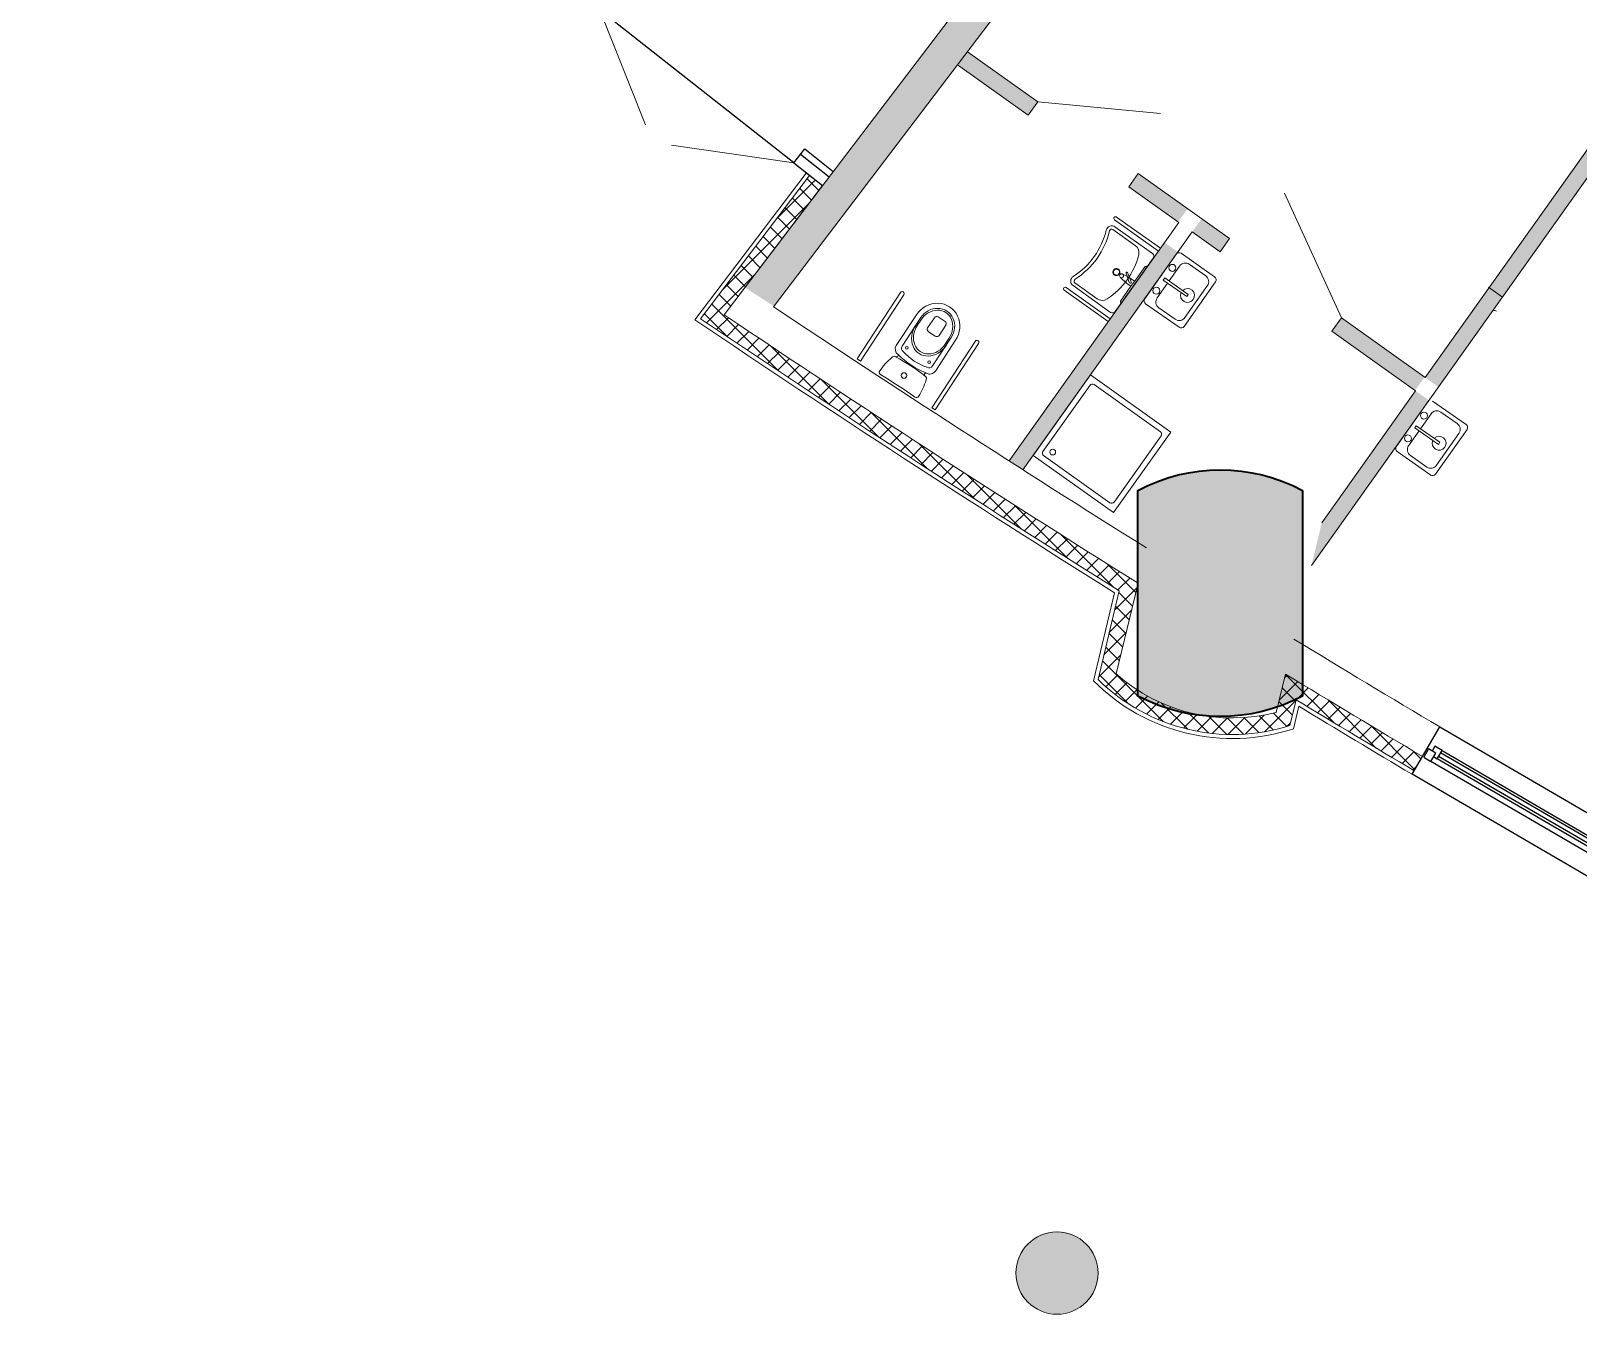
# Model space of a CAD drawing. Header units: millimetres. Extents: x 72919 to 485785, y -53256 to 338519.
# Drawn here: x 197379 to 208664, y 34315 to 43717 of the extents above; entities that cross this region are included whole.
import ezdxf

# ---------------------------------------------------------------- set-up
doc = ezdxf.new("R2010")
doc.units = ezdxf.units.MM
doc.linetypes.add('CONTI', pattern=[0])
doc.layers.add('1', color=7, linetype='Continuous')
for name, color, linetype, lineweight in [('door', 177, 'Continuous', 9), ('equipments', 137, 'CONTI', 20), ('gr', 251, 'Continuous', 40), ('wall', 5, 'Continuous', 40)]:
    doc.layers.add(name, color=color, linetype=linetype, lineweight=lineweight)

# ---------------------------------------------------------------- blocks, each defined once
blk = doc.blocks.new('Пилон 1')
at = {"layer": 'wall', "lineweight": 9, "ltscale": 400, "true_color": 0x000000}
h = blk.add_hatch(color=18, dxfattribs=at)
h.dxf.hatch_style = 1
edge = h.paths.add_edge_path()
edge.add_line((600, -750), (600, 750))
edge.add_arc((0, -375), 1275, 61.9275, 118.0725)
edge.add_line((-600, 750), (-600, -750))
edge.add_arc((0, 375), 1275, 241.9275, 298.0725)
at = {"layer": 'wall', "color": 0, "ltscale": 400}
blk.add_lwpolyline([(600, -750), (600, 750, 0.25), (-600, 750), (-600, -750, 0.25), (600, -750)], format="xyb", dxfattribs=at)
blk = doc.blocks.new('лоплпр')
at = {"lineweight": 5}
for p, q in [((641136, -528856), (641136, -528587)), ((641477, -528856), (641477, -528587)), ((641174, -528856), (641174, -528607)), ((641439, -528856), (641439, -528607)), ((641184, -528841), (641184, -528792)), ((641276, -528800), (641336, -528800)), ((641429, -528841), (641429, -528792)), ((641256, -528820), (641256, -528909)), ((641276, -528929), (641336, -528929)), ((641356, -528820), (641356, -528909))]:
    blk.add_line(p, q, dxfattribs=at)
for centre, radius in [((641310, -528435), 20), ((641210, -528616), 10), ((641403, -528616), 10)]:
    blk.add_circle(centre, radius, dxfattribs=at)
for centre, radius, start, end in [((641157, -528366), 20, 90, 180), ((641680, -528349), 543, 181.7952, 195.6972), ((641307, -525173), 3177, 267.2936, 272.7064), ((641457, -528366), 20, 360, 90), ((640934, -528349), 543, 344.3028, 358.2048), ((641184, -528587), 47.9, 90, 180), ((641181, -528493), 23.8, 188.4665, 261.5335), ((641204, -528607), 30, 90, 180), ((641307, -527206), 1316, 264.3322, 275.6678), ((641179, -528528), 12.2, 294.6125, 97.3648), ((641307, -529094), 568, 77.4826, 102.5151), ((641306, -528972), 408, 75.0887, 104.9113), ((641409, -528607), 30, 360, 90), ((641436, -528529), 12.3, 83.2271, 242.2728), ((641429, -528587), 47.9, 360, 89.1847), ((641434, -528493), 23.8, 278.4665, 351.5335), ((641276, -528820), 20, 90, 180), ((641336, -528820), 20, 360, 90), ((641276, -528909), 20, 180, 270), ((641336, -528909), 20, 270, 360)]:
    blk.add_arc(centre, radius, start, end, dxfattribs=at)
for centre, major_axis, ratio, start_param, end_param in [((641306, -528787), (0, 158), 0.838996, 4.712389, 7.853982), ((641306, -528792), (0, 146), 0.838114, 4.712389, 7.853982), ((641306, -528787), (-40, 148), 0.876351, 4.481722, 4.481728), ((641306, -528787), (-40, 148), 0.876351, 4.481722, 4.481728), ((641306, -528856), (0, 180), 0.945693, 1.570796, 4.712389), ((641306, -528856), (0, 143), 0.925942, 1.570796, 4.712389), ((641306, -528841), (0, 146), 0.838114, 1.570796, 4.712389)]:
    blk.add_ellipse(centre, major_axis=major_axis, ratio=ratio, start_param=start_param, end_param=end_param, dxfattribs=at)
blk = doc.blocks.new('ggh')
at = {"layer": 'equipments'}
for p, q in [((461606, -1989394), (462184, -1989394)), ((461606, -1989394), (461606, -1989424)), ((461606, -1989424), (462184, -1989424)), ((461606, -1990046), (462184, -1990046)), ((461606, -1990046), (461606, -1990076)), ((461606, -1990076), (462184, -1990076))]:
    blk.add_line(p, q, dxfattribs=at)
for centre in [(462184, -1989409), (462184, -1990061)]:
    blk.add_arc(centre, 15, 269.9956, 89.9958, dxfattribs=at)
at = {"layer": 'equipments', "extrusion": (-1.58688e-19, -9.13867e-20, -1), "xscale": -1, "zscale": -1, "rotation": 270.061077553257}
blk.add_blockref('лоплпр', (67427, -2630494), dxfattribs=at)
blk = doc.blocks.new('sssw')
at = {"layer": 'equipments'}
for p, q in [((462962, -1992339), (462962, -1991902)), ((462976, -1991889), (462976, -1991889)), ((462989, -1992339), (462989, -1991902)), ((463034, -1992312), (463034, -1991938)), ((463061, -1992159), (463061, -1991938)), ((463592, -1992159), (463592, -1991938)), ((463619, -1992312), (463619, -1991938)), ((463664, -1992339), (463664, -1991902)), ((463678, -1991889), (463678, -1991889)), ((463691, -1992339), (463691, -1991902)), ((463303, -1992279), (463311, -1992212)), ((463303, -1992323), (463303, -1992279)), ((463319, -1992294), (463367, -1992230)), ((463334, -1992304), (463376, -1992236)), ((463352, -1992279), (463343, -1992212)), ((463352, -1992323), (463352, -1992279)), ((462962, -1992339), (462989, -1992339)), ((463061, -1992339), (463592, -1992339)), ((463154, -1992323), (463137, -1992339)), ((463302, -1992323), (463154, -1992323)), ((463327, -1992323), (463302, -1992323)), ((463327, -1992323), (463351, -1992323)), ((463351, -1992323), (463500, -1992323)), ((463500, -1992323), (463517, -1992339)), ((463664, -1992339), (463691, -1992339))]:
    blk.add_line(p, q, dxfattribs=at)
blk.add_circle((463327, -1992212), 16, dxfattribs=at)
for centre, radius, start, end in [((462976, -1991902), 13.5, 89.9968, 179.9968), ((462976, -1991902), 13.5, 359.9968, 89.9968), ((463079, -1991938), 45, 67.9129, 179.9968), ((463079, -1991938), 18, 67.9129, 179.9968), ((463327, -1991328), 640, 247.9129, 292.0816), ((463327, -1991328), 613, 247.9129, 292.0816), ((463574, -1991938), 45, 359.9968, 112.0816), ((463574, -1991938), 18, 359.9968, 112.0816), ((463678, -1991902), 13.5, 89.9986, 179.9986), ((463678, -1991902), 13.5, 359.9986, 89.9986), ((463133, -1992159), 72, 179.9968, 248.3403), ((463327, -1992161), 28.8, 89.9973, 269.9973), ((463327, -1992161), 24.3, 89.9973, 269.9973), ((463327, -1992161), 28.8, 269.9973, 89.9973), ((463327, -1992161), 24.3, 269.9973, 89.9973), ((463520, -1992159), 72, 291.6533, 359.9968), ((463061, -1992312), 27, 179.9968, 269.9973), ((463327, -1991672), 596, 248.3403, 291.6533), ((463327, -1992299), 9.04, 135.0691, 336.5993), ((463371, -1992233), 5.4, 325.4917, 146.2756), ((463592, -1992312), 27, 269.9973, 359.9968)]:
    blk.add_arc(centre, radius, start, end, dxfattribs=at)
blk = doc.blocks.new('цукенгш')
at = {"layer": 'equipments'}
for p, q in [((-371910, -1780247), (-371910, -1780840)), ((-371295, -1780226), (-371888, -1780226)), ((-371274, -1780840), (-371274, -1780247)), ((-371888, -1780861), (-371295, -1780861))]:
    blk.add_line(p, q, dxfattribs=at)
blk.add_lwpolyline([(-371952, -1780184), (-371952, -1780904), (-371232, -1780904), (-371232, -1780184)], close=True, dxfattribs=at)
blk.add_circle((-371334, -1780802), 21.2, dxfattribs=at)
for centre, start, end in [((-371888, -1780247), 90.0001, 180.0001), ((-371295, -1780247), 0.0001, 90.0001), ((-371888, -1780840), 180.0001, 270.0001), ((-371295, -1780840), 270.0001, 0.0001)]:
    blk.add_arc(centre, 21.2, start, end, dxfattribs=at)
blk = doc.blocks.new('Откосы  по обваловке')
at = {"layer": 'gr', "lineweight": 18, "flags": 128}
blk.add_lwpolyline([(34957.418, 32843.415), (34951.36, 32861.941), (34949.644, 32867.202), (34948.75, 32870.241, -0.169619), (34952.387, 32922.108, -0.169619)], format="xyb", dxfattribs=at)

msp = doc.modelspace()

# ---------------------------------------------------------------- hatches: boundary and pattern name
at = {"ltscale": 500, "true_color": 0x000000}
h = msp.add_hatch(color=18, dxfattribs=at)
h.dxf.hatch_style = 1
edge = h.paths.add_edge_path()
edge.add_line((207645.8829, 41119.88991), (207567.25287, 41011.66742))
edge.add_arc((207588.0441, 40997.07685), 25.4, 126.041163017, 144.940132715, ccw=False)
edge.add_line((207573.09959, 41017.61515), (209297.13862, 43440.22681))
edge.add_line((209297.13862, 43440.22681), (209199.36863, 43509.80432))
edge.add_line((209199.36863, 43509.80432), (207548.11291, 41189.46742))
edge.add_line((207548.11291, 41189.46742), (207549.74241, 41188.30779))
edge.add_line((207549.74241, 41188.30779), (207564.10815, 41178.08448))
edge.add_line((207564.10815, 41178.08448), (207572.25926, 41172.28379))
edge.add_line((207572.25926, 41172.28379), (207594.98886, 41156.10838))
edge.add_line((207594.98886, 41156.10838), (207606.87446, 41147.65006))
edge.add_line((207606.87446, 41147.65006), (207645.8829, 41119.88991))
h.paths.add_polyline_path([(209987.0535, 44409.69201), (209889.28352, 44479.26952), (209779.01287, 44324.31771), (209876.78286, 44254.74021)], flags=17)
h.paths.add_polyline_path([(208976.15335, 45282.51518), (208903.67678, 45180.67144), (212758.32617, 42437.53018), (209512.50172, 37559.54353), (209623.00508, 37499.97005), (212929.50056, 42469.13613)])
h.paths.add_polyline_path([(206627.20237, 46954.13396), (205098.42014, 44942.60786), (205197.93988, 44866.97175), (206653.42291, 46782.05294), (208088.92688, 45760.48398), (208163.0457, 45861.15902)])
h = msp.add_hatch(color=18, dxfattribs=at)
h.dxf.hatch_style = 1
h.paths.add_polyline_path([(204998.9142, 45018.23349), (202587.62836, 41845.48801), (202798.00319, 41709.13072), (205197.93239, 44866.97745)])
h = msp.add_hatch(color=18, dxfattribs=at)
h.dxf.hatch_style = 1
edge = h.paths.add_edge_path()
edge.add_line((205637.62373, 41954.24755), (205732.47181, 42089.40387))
edge.add_arc((205753.26304, 42074.81329), 25.4, 127.728929323, 144.940132715, ccw=False)
edge.add_line((205737.72011, 42094.90252), (205744.66933, 42104.66754))
edge.add_line((205744.66933, 42104.66754), (205646.90066, 42174.24689))
edge.add_line((205646.90066, 42174.24689), (205616.96869, 42132.18663))
edge.add_line((205616.96869, 42132.18663), (205617.18248, 42132.0344))
edge.add_line((205617.18248, 42132.0344), (205603.08788, 42112.23965))
edge.add_line((205603.08788, 42112.23965), (204517.27384, 40583.45524))
edge.add_line((204517.27384, 40583.45524), (204616.75497, 40519.72751))
edge.add_line((204616.75497, 40519.72751), (205637.62373, 41954.24755))
h.paths.add_polyline_path([(205455.97077, 42678.32952), (205386.39326, 42580.55953), (205747.24753, 42323.75947), (205816.82503, 42421.52945)])
h.paths.add_polyline_path([(205918.61309, 42349.09251), (205849.03559, 42251.32252), (206052.72306, 42106.36938), (206122.30057, 42204.13937)])
h.paths.add_polyline_path([(204208.9989, 43565.73059), (204136.35384, 43470.14361), (204653.11835, 43102.39082), (204722.69585, 43200.16081)])
h = msp.add_hatch(color=18, dxfattribs=at)
h.dxf.hatch_style = 1
edge = h.paths.add_edge_path()
edge.add_arc((207588.0441, 40997.07685), 25.4, 126.041163017, 144.940132715, ccw=False)
edge.add_line((207573.09959, 41017.61515), (207576.30402, 41022.11799))
edge.add_line((207576.30402, 41022.11799), (207478.53535, 41091.69735))
edge.add_line((207478.53535, 41091.69735), (206793.95464, 40129.7277))
edge.add_line((206793.95464, 40129.7277), (206718.97072, 39817.39721))
edge.add_line((206718.97072, 39817.39721), (207452.59623, 40848.28439))
edge.add_line((207452.59623, 40848.28439), (207567.25287, 41011.66742))
h.paths.add_polyline_path([(206937.05048, 41624.32683), (206867.47297, 41526.55684), (207474.51733, 41094.55687), (207544.09483, 41192.32686)])
h = msp.add_hatch(color=18, dxfattribs=at)
h.dxf.hatch_style = 1
edge = h.paths.add_edge_path()
edge.add_arc((204863.00182, 34661.17652), 300, 0, 360)
h = msp.add_hatch(color=18, dxfattribs=at)
h.dxf.hatch_style = 1
edge = h.paths.add_edge_path()
edge.add_arc((204863.00182, 34661.17652), 300, 0, 360)
at = {"layer": '1', "ltscale": 500, "true_color": 0x000000}
h = msp.add_hatch(color=18, dxfattribs=at)
h.dxf.hatch_style = 1
h.paths.add_polyline_path([(202571.90969, 41855.67628), (202435.93355, 41645.88951), (205454.18381, 39689.56969), (205590.15995, 39899.35647), (202571.90969, 41855.67628)], flags=0)
h = msp.add_hatch(color=18, dxfattribs=at)
h.dxf.hatch_style = 1
h.paths.add_polyline_path([(206658.61245, 39238.71183), (206530.01191, 39024.32456), (207529.70297, 38424.65829), (207658.30351, 38639.04555), (206658.61245, 39238.71183)], flags=0)

# ---------------------------------------------------------------- linework, layer by layer
at = {"color": 18, "ltscale": 500, "true_color": 0x000000}
for p, q in [((209024.23358, 37553.29255), (207590.17946, 38389.40785)), ((209018.46429, 37602.95859), (207636.24346, 38408.85285)), ((209028.53797, 37620.23635), (207646.31714, 38426.13061)), ((209043.64849, 37646.15299), (207661.42765, 38452.04725)), ((207671.50133, 38469.32501), (209053.72217, 37663.43075))]:
    msp.add_line(p, q, dxfattribs=at)
for points in [[(415650.43379, 180914.99944, 0.4142135624), (336810.43379, 259754.99944), (221610.43379, 259754.99944, 0.4142135624), (142770.43379, 180914.99944), (142770.43379, 104414.99944, 0.4142135624), (221610.43379, 25574.99944), (336810.43379, 25574.99944, 0.4142135624), (415650.43379, 104414.99944)], [(414950.43379, 180914.99944, 0.4142135624), (336810.43379, 259054.99944), (221610.43379, 259054.99944, 0.4142135624), (143470.43379, 180914.99944), (143470.43379, 104414.99944, 0.4142135624), (221610.43379, 26274.99944), (336810.43379, 26274.99944, 0.4142135624), (414950.43379, 104414.99944)]]:
    msp.add_lwpolyline(points, format="xyb", close=True, dxfattribs=at)
msp.add_lwpolyline([(169590.89326, 46106.96395, 0.1815982494), (220836.93977, 26278.82788, 0.1815982494)], format="xyb", dxfattribs=at)
for points in [[(202942.66837, 42754.51712), (199910.71374, 45143.21672)], [(202942.66837, 42754.51712), (203023.11941, 42856.63289), (203231.39269, 42692.54656)], [(202992.1767, 42817.35759), (203201.13394, 42652.73241)], [(202942.66837, 42754.51712), (203152.71995, 42589.02977)], [(207610.32682, 38423.96337), (207636.24346, 38408.85285), (207671.50133, 38469.32501), (207619.66805, 38499.54605), (207599.52069, 38464.99052)]]:
    msp.add_lwpolyline(points, dxfattribs=at)
for points in [[(209210.62672, 37734.00668), (209009.15315, 37388.45147), (207454.15471, 38295.08252), (207655.62828, 38640.63772)], [(207538.34618, 38419.62888), (207590.17946, 38389.40785), (207625.43734, 38449.88001), (207573.60405, 38480.10104)]]:
    msp.add_lwpolyline(points, close=True, dxfattribs=at)
at = {"layer": 'door', "ltscale": 100}
for p, q in [((201528.75771, 43868.45457), (201862.51462, 43032.62784)), ((204722.69585, 43200.16081), (205618.64621, 43114.87912)), ((202942.66837, 42754.51712), (202051.94273, 42883.38852)), ((206937.05048, 41624.32683), (206521.36263, 42533.83417))]:
    msp.add_line(p, q, dxfattribs=at)
at = {"layer": 'equipments'}
for p, q in [((205767.85361, 42095.60452), (206012.76446, 41923.73445)), ((205503.15854, 41762.6378), (205732.47181, 42089.40387)), ((205680.46252, 41893.69346), (205756.8189, 42002.49953)), ((205827.5825, 42014.90083), (205947.74598, 41930.57421)), ((205593.16321, 41769.29398), (205669.51959, 41878.10004)), ((205638.33275, 41899.9859), (205649.27568, 41915.57932)), ((205809.86038, 41779.61367), (205638.33275, 41899.9859)), ((205649.27568, 41915.57932), (205820.80331, 41795.20709)), ((206018.96511, 41888.35265), (205789.65184, 41561.58658)), ((205960.14728, 41859.81061), (205796.4916, 41626.60506)), ((205820.80331, 41795.20709), (205809.86038, 41779.61367)), ((205754.27004, 41555.38593), (205509.3592, 41727.25599)), ((205725.72799, 41614.20375), (205605.56452, 41698.53038)), ((207337.9396, 40684.90135), (207567.25287, 41011.66742)), ((207602.63467, 41017.86808), (207847.54551, 40845.99801)), ((207515.24358, 40815.95702), (207591.59995, 40924.76308)), ((207662.36356, 40937.16439), (207782.52703, 40852.83777)), ((207427.94427, 40691.55754), (207504.30065, 40800.3636)), ((207473.1138, 40822.24946), (207484.05673, 40837.84288)), ((207644.64143, 40701.87723), (207473.1138, 40822.24946)), ((207484.05673, 40837.84288), (207655.58436, 40717.47065)), ((207853.74617, 40810.61621), (207624.4329, 40483.85014)), ((207794.92834, 40782.07416), (207631.27265, 40548.86862)), ((207589.05109, 40477.64949), (207344.14025, 40649.51955)), ((207655.58436, 40717.47065), (207644.64143, 40701.87723)), ((207560.50905, 40536.46731), (207440.34557, 40620.79394))]:
    msp.add_line(p, q, dxfattribs=at)
for centre in [(205704.8268, 41989.08062), (205588.10221, 41822.7508), (207539.60786, 40911.34418), (207422.88327, 40745.01436)]:
    msp.add_circle(centre, 25.4, dxfattribs=at)
for centre, radius, start, end in [((205753.26304, 42074.81329), 25.4, 54.940132719, 144.940132715), ((205798.40135, 41973.31838), 50.8, 54.940132719, 144.940132715), ((205918.56483, 41888.99175), 50.8, 324.940132715, 54.940132719), ((205998.17388, 41902.94323), 25.4, 324.940132715, 54.940132719), ((205523.94977, 41748.04722), 25.4, 144.940132715, 234.940132719), ((205634.74567, 41740.11283), 50.8, 144.940132715, 234.940132719), ((205815.33184, 41787.41038), 50.8, 155.747055589, 134.133183745), ((208054.86181, 41653.04694), 25.4, 54.940132719, 144.940132715), ((205754.90914, 41655.78621), 50.8, 234.940132719, 324.940132715), ((205768.86061, 41576.17716), 25.4, 234.940132719, 324.940132715), ((207633.18241, 40895.58194), 50.8, 54.940132719, 144.940132715), ((207753.34589, 40811.25531), 50.8, 324.940132715, 54.940132719), ((207650.1129, 40709.67394), 50.8, 155.747055589, 134.133183745), ((207832.95494, 40825.20678), 25.4, 324.940132715, 54.940132719), ((207358.73083, 40670.31078), 25.4, 144.940132715, 234.940132719), ((207469.52672, 40662.37639), 50.8, 144.940132715, 234.940132719), ((207589.6902, 40578.04977), 50.8, 234.940132719, 324.940132715), ((207603.64167, 40498.44071), 25.4, 234.940132719, 324.940132715)]:
    msp.add_arc(centre, radius, start, end, dxfattribs=at)
at = {"layer": 'wall', "color": 18, "lineweight": 18, "ltscale": 0.007407, "true_color": 0x000000}
for p, q in [((204998.9142, 45018.23349), (202435.93355, 41645.88951)), ((205197.93239, 44866.97745), (202795.51631, 41705.85851)), ((205455.97077, 42678.32952), (205386.39326, 42580.55953)), ((206122.30057, 42204.13937), (205455.97077, 42678.32952)), ((205386.39326, 42580.55953), (205751.2656, 42320.90003)), ((205751.2656, 42320.90003), (204513.19558, 40581.16977)), ((204614.36393, 40516.36763), (205849.03559, 42251.32252)), ((205849.03559, 42251.32252), (206052.72306, 42106.36938)), ((206052.72306, 42106.36938), (206122.30057, 42204.13937)), ((207655.62828, 38640.63772), (207529.70297, 38424.65829)), ((207529.70297, 38424.65829), (207453.07918, 38295.7056))]:
    msp.add_line(p, q, dxfattribs=at)
at = {"layer": 'wall', "color": 18, "lineweight": 18, "ltscale": 0.007407, "true_color": 0x000000, "extrusion": (-0.707107, -0.707107, 0)}
for p, q in [((205437.8456, 39621.51613), (205228.17236, 39831.18936)), ((205636.50487, 38680.39473), (205194.58749, 39122.31211)), ((205636.50487, 38680.39473), (205194.58749, 39122.31211)), ((205383.64819, 38809.50773), (205170.63076, 39022.52515)), ((205383.64819, 38809.50773), (205170.63076, 39022.52515))]:
    msp.add_line(p, q, dxfattribs=at)
at = {"layer": 'wall', "color": 18, "lineweight": 18, "ltscale": 0.007407, "true_color": 0x000000}
for points in [[(204208.9989, 43565.73059), (204722.69585, 43200.16081), (204653.11835, 43102.39082), (204136.35384, 43470.14361)], [(207548.11291, 41189.46742), (209199.36863, 43509.80432), (209297.13862, 43440.22681), (206718.97072, 39817.39721)], [(203057.18046, 42661.63976), (202263.4732, 41617.28778)], [(203033.2956, 42679.79226), (203057.18046, 42661.63976)], [(203057.18046, 42661.63976), (203152.71994, 42589.02978)], [(202819.93917, 42349.48007), (203099.74774, 42629.28864)], [(203125.22627, 42552.85389), (203039.58816, 42638.49199)], [(202428.08466, 41833.88187), (203056.09672, 42461.89393)], [(203018.35674, 42412.23604), (202932.71864, 42497.87415)], [(202911.48721, 42271.6182), (202825.84911, 42357.2563)], [(202964.92197, 42341.92712), (202879.28387, 42427.56522)], [(202858.05244, 42201.30928), (202772.41434, 42286.94738)], [(202751.18292, 42060.69143), (202665.54481, 42146.32954)], [(202484.00909, 41709.14682), (202398.37099, 41794.78493)], [(202537.44386, 41779.45575), (202451.80575, 41865.09385)], [(208010.91255, 41848.29695), (208112.70061, 41775.86)], [(207478.5354, 41091.69743), (206867.47297, 41526.55684), (206937.05048, 41624.32683), (207548.11291, 41189.46742)], [(202528.49926, 41439.32172), (202615.00211, 41525.82457)], [(202676.85621, 41340.1913), (202763.38733, 41426.72242)], [(202751.11387, 41290.70527), (202837.65922, 41377.25063)], [(202899.7877, 41191.89173), (202986.36172, 41278.46575)], [(202974.20392, 41142.56427), (203060.79237, 41229.15271)], [(203048.67305, 41093.28971), (203135.27599, 41179.89265)], [(203558.78429, 40758.11531), (203140.3779, 41176.5217)], [(206793.95464, 40129.7277), (207478.5354, 41091.69743)], [(203272.39813, 40945.78373), (203359.04496, 41032.43056)], [(203347.07915, 40896.72106), (203433.74074, 40983.38265)], [(203421.8132, 40847.71143), (203508.48962, 40934.38784)], [(203646.33389, 40701.00105), (203733.05518, 40787.72234)], [(203721.28038, 40652.20385), (203808.01676, 40738.94024)], [(204261.02715, 40303.35983), (203857.78638, 40706.60059)], [(203946.43902, 40506.13144), (204033.22108, 40592.9135)], [(204172.07701, 40360.53837), (204258.90535, 40447.36671)], [(204700.43413, 40022.68968), (204787.37281, 40109.62836)], [(204776.12768, 39974.63954), (204863.0824, 40061.59426)], [(204851.87481, 39926.64299), (204938.84563, 40013.61381)], [(205231.4152, 39687.46494), (205318.46756, 39774.5173)], [(205317.34148, 39633.61925), (205162.14227, 38987.16803)], [(205454.18381, 39689.56969), (205295.12876, 39027.05773)], [(205244.21757, 39329.03625), (205406.61575, 39491.43443)], [(205205.12374, 39166.19874), (205367.52192, 39328.59691)], [(205342.01868, 39222.36829), (205242.50095, 39321.88602)], [(205318.06195, 39122.58134), (205218.54422, 39222.09907)], [(205287.65066, 38877.49459), (205373.25819, 38963.10213)], [(205287.65066, 38877.49459), (205373.25819, 38963.10213)], [(206522.37773, 38998.52849), (206542.32017, 39018.47092)], [(205359.42939, 38825.52964), (205445.99798, 38912.09823)], [(205359.42939, 38825.52964), (205445.99798, 38912.09823)], [(205435.31252, 38777.66908), (205523.27965, 38865.63622)], [(205435.31252, 38777.66908), (205523.27965, 38865.63622)], [(206562.35496, 38651.0067), (206607.37229, 38838.5174)], [(206608.91685, 38837.58023), (206696.27708, 38924.94046)], [(207191.47894, 38486.60121), (206840.34829, 38837.73187)], [(205600.20243, 38695.07162), (205692.56624, 38787.43543)], [(205600.20243, 38695.07162), (205692.56624, 38787.43543)], [(205784.81118, 38632.19299), (205884.60661, 38731.98843)], [(205784.81118, 38632.19299), (205884.60661, 38731.98843)], [(205967.64493, 38596.74204), (205816.42978, 38747.95719)], [(205967.64493, 38596.74204), (205816.42978, 38747.95719)], [(206236.77939, 38589.18646), (206375.15182, 38727.55888)], [(206236.77939, 38589.18646), (206375.15182, 38727.55888)], [(206626.95043, 38791.55647), (206587.59729, 38627.63888)], [(207472.84824, 38328.9756), (207151.24553, 38650.57832)], [(207459.37745, 38326.86028), (207489.47574, 38356.95857)]]:
    msp.add_lwpolyline(points, dxfattribs=at)
at = {"layer": 'wall', "color": 18, "lineweight": 18, "ltscale": 0.007407, "true_color": 0x000000, "extrusion": (0.796162, -0.605083, 0)}
for points, elevation in [([(155488.57669, 0), (156832.06709, 0)], 135822.62889), ([(156832.06709, 0), (155647.45902, 0)], 135972.62889)]:
    msp.add_lwpolyline(points, dxfattribs=dict(at, elevation=elevation))
at = {"layer": 'wall', "color": 18, "lineweight": 18, "ltscale": 0.007407, "true_color": 0x000000, "extrusion": (0.707107, 0.707107, 0)}
for points, elevation in [([(-113553.74521, 0), (-113432.63465, 0)], 173633.13647), ([(-113613.40437, 0), (-113492.2938, 0)], 173195.63647), ([(-113649.19986, 0), (-113528.0893, 0)], 172933.13647), ([(-113637.26803, 0), (-113516.15746, 0)], 173020.63647), ([(-113661.13169, 0), (-113540.02113, 0)], 172845.63647), ([(-113689.45147, 0), (-113575.81662, 0)], 172583.13647), ([(-113828.00444, 0), (-113626.84578, 0)], 172495.63647), ([(-117108.86857, 0), (-116566.74931, 0)], 173195.63647), ([(-117410.71121, 0), (-117269.97188, 0)], 173020.63647), ([(-118444.4074, 0), (-118442.76395, 0)], 173633.13647), ([(-118690.74342, 0), (-118550.0041, 0)], 173458.13647), ([(-119580.50647, 0), (-119495.21019, 0)], 173895.63647)]:
    msp.add_lwpolyline(points, dxfattribs=dict(at, elevation=elevation))
at = {"layer": 'wall', "color": 18, "lineweight": 18, "ltscale": 0.007407, "true_color": 0x000000, "extrusion": (0.707107, -0.707107, 0)}
for points, elevation in [([(172520.65979, 0), (172965.77013, 0)], 113644.74981), ([(172459.6474, 0), (172520.65979, 0)], 113644.74981), ([(172476.7906, 0), (172599.08448, 0)], 113732.24981), ([(172494.00832, 0), (172616.32197, 0)], 113819.74981), ([(172528.6675, 0), (172651.02094, 0)], 113994.74981), ([(172581.21611, 0), (172703.62994, 0)], 114257.24981), ([(172652.32754, 0), (172774.82319, 0)], 114607.24981), ([(172670.29255, 0), (172792.80888, 0)], 114694.74981), ([(172742.90227, 0), (172865.50229, 0)], 115044.74981), ([(172761.24232, 0), (172883.8635, 0)], 115132.24981), ([(172816.71339, 0), (172939.39859, 0)], 115394.74981), ([(172835.35418, 0), (172958.06091, 0)], 115482.24981), ([(172872.86164, 0), (172995.61173, 0)], 115657.24981), ([(172891.7284, 0), (173014.5003, 0)], 115744.74981), ([(172929.68816, 0), (173052.50398, 0)], 115919.74981), ([(172948.78124, 0), (173071.61917, 0)], 116007.24981), ([(172967.94985, 0), (173090.80997, 0)], 116094.74981), ([(172987.19403, 0), (173110.07644, 0)], 116182.24981), ([(173006.51381, 0), (173129.41861, 0)], 116269.74981), ([(173025.90924, 0), (173148.83652, 0)], 116357.24981), ([(173124.02255, 0), (173247.0637, 0)], 116794.74981), ([(173143.87274, 0), (173266.93695, 0)], 116882.24981), ([(173163.79887, 0), (173286.88625, 0)], 116969.74981), ([(173203.87914, 0), (173327.01312, 0)], 117144.74981), ([(173082.1933, 0), (173311.859, 0)], 117232.24981), ([(172653.83223, 0), (172883.49793, 0)], 117494.74981), ([(172642.4487, 0), (172762.71799, 0)], 117582.24981), ([(173466.71069, 0), (173659.02611, 0)], 118544.74981), ([(172710.53535, 0), (172837.62643, 0)], 117932.24981), ([(172710.53535, 0), (172837.62643, 0)], 117932.24981), ([(173389.77859, 0), (173553.58937, 0)], 118632.24981), ([(173578.33673, 0), (173701.90789, 0)], 118719.74981), ([(173599.86784, 0), (173723.46423, 0)], 118807.24981), ([(172782.08144, 0), (172917.28125, 0)], 118107.24981), ([(172782.08144, 0), (172917.28125, 0)], 118107.24981), ([(173026.45187, 0), (173200.35745, 0)], 118457.24981), ([(173026.45187, 0), (173200.35745, 0)], 118457.24981), ([(173229.44991, 0), (173389.77859, 0)], 118632.24981), ([(173621.47588, 0), (173745.09761, 0)], 118894.74981), ([(173643.1609, 0), (173766.80806, 0)], 118982.24981), ([(172949.50018, 0), (173108.83558, 0)], 118369.74981), ([(172949.50018, 0), (173108.83558, 0)], 118369.74981), ([(173370.33389, 0), (173391.76917, 0)], 118719.74981), ([(173391.76917, 0), (173410.80234, 0)], 118719.74981), ([(173664.92294, 0), (173788.59564, 0)], 119069.74981), ([(173686.76206, 0), (173810.46039, 0)], 119157.24981), ([(173708.6783, 0), (173832.40236, 0)], 119244.74981), ([(173730.6717, 0), (173854.42161, 0)], 119332.24981), ([(173752.74233, 0), (173876.51817, 0)], 119419.74981), ([(173774.89021, 0), (173898.6921, 0)], 119507.24981)]:
    msp.add_lwpolyline(points, dxfattribs=dict(at, elevation=elevation))
at = {"layer": 'wall', "color": 18, "lineweight": 18, "ltscale": 0.007407, "true_color": 0x000000, "extrusion": (-0.707107, -0.707107, 0)}
for points, elevation in [([(113626.84578, 0), (113587.74845, 0)], -172495.63647), ([(114266.77953, 0), (113689.45147, 0)], -172583.13647), ([(114696.42136, 0), (114093.01749, 0)], -172670.63647), ([(115530.3644, 0), (114949.67344, 0)], -172845.63647), ([(116333.49614, 0), (115773.10017, 0)], -173020.63647), ([(116724.48144, 0), (116173.45483, 0)], -173108.13647), ([(117303.47107, 0), (117162.73175, 0)], -173195.63647), ([(117357.09114, 0), (117216.35182, 0)], -173108.13647), ([(118941.83939, 0), (118444.40741, 0)], -173633.13647), ([(118637.12335, 0), (118496.38403, 0)], -173545.63647), ([(118222.71431, 0), (117953.49325, 0)], -172845.63647), ([(118222.71431, 0), (117953.49325, 0)], -172845.63647), ([(118451.13241, 0), (118266.04452, 0)], -173020.63647), ([(118451.13241, 0), (118266.04452, 0)], -173020.63647), ([(118607.58276, 0), (118453.14485, 0)], -173195.63647), ([(118607.58276, 0), (118453.14485, 0)], -173195.63647), ([(118668.35638, 0), (118523.07136, 0)], -173283.13647), ([(118719.91361, 0), (118581.5321, 0)], -173370.63647), ([(118535.98283, 0), (118369.01098, 0)], -173108.13647), ([(118535.98283, 0), (118369.01098, 0)], -173108.13647)]:
    msp.add_lwpolyline(points, dxfattribs=dict(at, elevation=elevation))
at = {"layer": 'wall', "color": 18, "lineweight": 18, "ltscale": 0.007407, "true_color": 0x000000, "extrusion": (-0.707107, 0.707107, 0)}
for points, elevation in [([(-173104.24826, 0), (-173227.26644, 0)], -116707.24981), ([(-172884.29224, 0), (-173033.19788, 0)], -118282.24981), ([(-172884.29224, 0), (-173033.19788, 0)], -118282.24981)]:
    msp.add_lwpolyline(points, dxfattribs=dict(at, elevation=elevation))
at = {"layer": 'wall', "color": 18, "lineweight": 18, "ltscale": 0.007407, "true_color": 0x000000, "extrusion": (0.97237, -0.233445, 0)}
for points, elevation in [([(85787.27097, 0), (86447.34454, 0)], 190362.12232), ([(85873.93305, 0), (86161.47446, 0)], 191712.12232)]:
    msp.add_lwpolyline(points, dxfattribs=dict(at, elevation=elevation))
at = {"layer": 'wall', "color": 18, "lineweight": 18, "ltscale": 0.007407, "true_color": 0x000000}
msp.add_circle((204863.06338, 34657.18135), 300, dxfattribs=at)
msp.add_circle((204863.06338, 34657.18135), 300, dxfattribs=at)
for centre, radius, start, end in [((263010.43379, 131794.99944), 108610, 236.101395749, 237.9989308769), ((263010.43378, 131794.99944), 108610, 236.101395749, 237.9989308769), ((263010.43379, 131794.99944), 108360, 236.2415245767, 237.9546927475), ((263010.43378, 131794.99944), 108730, 236.0343699213, 237.9534033338), ((263010.43379, 131794.99944), 108360, 238.6226593627, 239.2800894332), ((206141.17675, 39980.90667), 1395, 225.427049024, 287.572950963), ((206141.17675, 39980.90667), 1395, 225.427049017, 287.572950963), ((206141.17675, 39980.90667), 1275, 228.42751305, 284.572486926), ((206141.17675, 39980.90667), 1275, 228.42751305, 284.572486926), ((263010.43379, 131794.99944), 108610, 238.6651941105, 239.2811848556), ((263010.43376, 131794.99941), 108609.99996, 238.6651941105, 239.2811848556), ((263010.43376, 131794.99941), 108729.99996, 238.7519446028, 239.2811848556)]:
    msp.add_arc(centre, radius, start, end, dxfattribs=at)
at = {"layer": 'wall', "color": 18, "lineweight": 18, "ltscale": 0.007407, "true_color": 0x000000, "extrusion": (0, 0, -1)}
for centre, radius, start, end in [((-263010.43378, 131794.99944), 108760, 302.0579647209, 303.9823627389), ((-263010.43378, 131794.99944), 108730, 302.0465966662, 303.9656300787), ((-206141.17675, 39980.90667), 1425, 251.743136147, 315.256863877), ((-206141.17675, 39980.90667), 1425, 251.743136147, 315.256863849), ((-263010.43376, 131794.99941), 108729.99996, 300.7188151444, 301.2480553972), ((-263010.43376, 131794.99941), 108759.99996, 300.7188151444, 301.226404255)]:
    msp.add_arc(centre, radius, start, end, dxfattribs=at)

# ---------------------------------------------------------------- block references
at = {"layer": 'equipments', "xscale": 0.9, "yscale": 0.9, "zscale": 0.9, "rotation": 54.549172335859}
msp.add_blockref('sssw', (-1497119.13366, 742183.8299), dxfattribs=at)
at = {"layer": 'equipments', "rotation": 56.8372274849802}
msp.add_blockref('ggh', (-1714464.49038, 743143.56657), dxfattribs=at)
at = {"layer": 'equipments', "xscale": -1, "rotation": 324.5626407193075}
msp.add_blockref('цукенгш', (934818.56913, 1706857.94235), dxfattribs=at)
at = {"layer": 'wall', "color": 18, "lineweight": 18, "ltscale": 0.007407, "true_color": 0x000000, "xscale": 999.9999999999999, "yscale": 999.9999999999999, "zscale": 999.9999999999999, "rotation": 71.89262594900111}
msp.add_blockref('Откосы  по обваловке', (20598007.21244, -43408295.21277), dxfattribs=at)
at = {"layer": 'wall', "color": 18, "lineweight": 18, "ltscale": 0.007407, "true_color": 0x000000, "xscale": -1, "rotation": 180}
msp.add_blockref('Пилон 1', (206053.63474, 39616.26795), dxfattribs=at)
msp.add_blockref('Пилон 1', (206053.63474, 39616.26795), dxfattribs=at)

doc.saveas('drawing.dxf')
